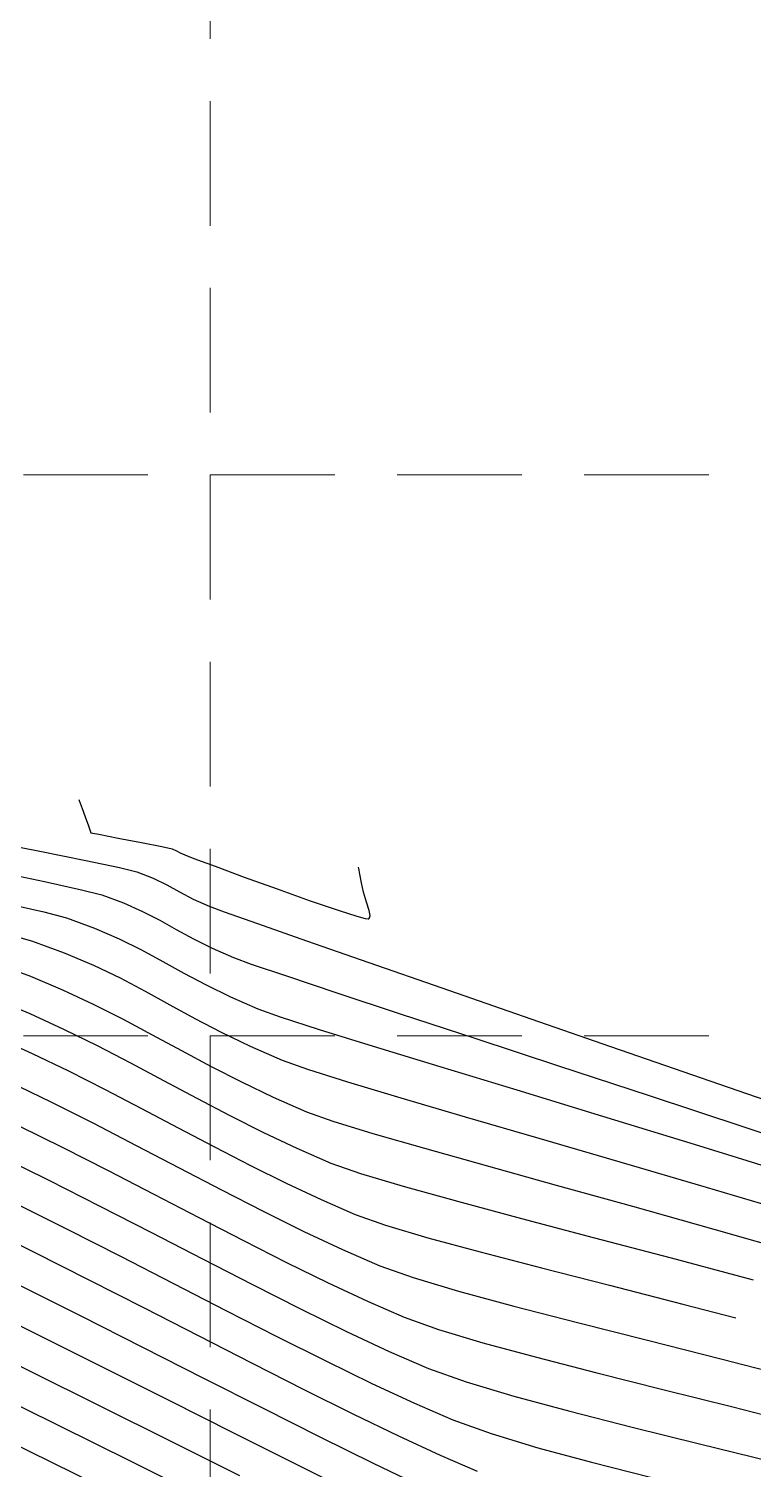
# Model space of a CAD drawing. Header units: inches. Extents: x 2547543 to 2548696, y 7125653 to 7126375.
# Drawn here: x 2548617.76 to 2548641.01, y 7125838.46 to 7125884.7 of the extents above; entities that cross this region are included whole.
import ezdxf

# ---------------------------------------------------------------- set-up
doc = ezdxf.new("R2010")
doc.units = ezdxf.units.IN
doc.header["$MEASUREMENT"] = 0
doc.linetypes.add('HIDDEN', pattern=[0.375, 0.25, -0.125])
for name, color, linetype in [('CONT-MJR', 6, 'Continuous'), ('CONT-MNR', 14, 'Continuous'), ('GRID', 254, 'HIDDEN')]:
    doc.layers.add(name, color=color, linetype=linetype)

msp = doc.modelspace()

# ---------------------------------------------------------------- linework, layer by layer
at = {"layer": 'CONT-MJR', "color": 35}
for points, elevation in [([(2548616.620346956, 7125857.664050327), (2548618.262192448, 7125857.324900984)], 575), ([(2548621.960207739, 7125856.07992042), (2548622.493367687, 7125855.787317608)], 575), ([(2548622.493367687, 7125855.787317608), (2548623.042121093, 7125855.488457834)], 575), ([(2548626.027638908, 7125854.293613314), (2548627.644106844, 7125853.756125449)], 575), ([(2548634.763694096, 7125851.412660347), (2548637.672668204, 7125850.455089808)], 575), ([(2548637.672668204, 7125850.455089808), (2548640.73905676, 7125849.442937348)], 575), ([(2548621.380786547, 7125850.039091166), (2548622.554978197, 7125849.420092597)], 570), ([(2548623.722838892, 7125848.806481291), (2548624.879780486, 7125848.210054182)], 570), ([(2548624.879780486, 7125848.210054182), (2548626.02121484, 7125847.642608201)], 570), ([(2548626.02121484, 7125847.642608201), (2548627.14255381, 7125847.115940279)], 570), ([(2548628.239209253, 7125846.641847349), (2548629.212288117, 7125846.297457322)], 570), ([(2548629.212288117, 7125846.297457322), (2548630.567503984, 7125845.893588537)], 570), ([(2548636.395212652, 7125844.364962924), (2548638.748215577, 7125843.763032392)], 570), ([(2548626.58999497, 7125841.022667587), (2548628.163204622, 7125840.240219251)], 565), ([(2548615.950795203, 7125839.932742441), (2548618.441327654, 7125838.710934693)], 560), ([(2548630.966646659, 7125838.912411893), (2548632.150914719, 7125838.401659413)], 565)]:
    msp.add_lwpolyline(points, dxfattribs=dict(at, elevation=elevation))
at = {"layer": 'CONT-MJR', "color": 35, "extrusion": (-0.2146708134838081, -0.9766864603536798, 0), "elevation": -7506842.323247425}
msp.add_lwpolyline([(959487.3605874416, 575), (959488.5780210644, 575)], dxfattribs=at)
at = {"layer": 'CONT-MJR', "color": 35, "extrusion": (-0.2508759239177547, -0.9680192512540301, 0), "elevation": -7537354.078749765}
msp.add_lwpolyline([(679406.7183992309, 575), (679407.3901900828, 575)], dxfattribs=at)
at = {"layer": 'CONT-MJR', "color": 35, "extrusion": (0.3475542801694528, 0.9376598649488489, 0), "elevation": 7567413.83864637}
msp.add_lwpolyline([(86883.28351312783, 575), (86882.53908237163, 575)], dxfattribs=at)
at = {"layer": 'CONT-MJR', "color": 35, "extrusion": (-0.4091537766202266, -0.9124654443196224, 0), "elevation": -7544875.767105829}
msp.add_lwpolyline([(-590042.7441069023, 575.0000000000009), (-590042.0780053297, 575.0000000000009)], dxfattribs=at)
at = {"layer": 'CONT-MJR', "color": 35, "extrusion": (-0.4567255772821784, -0.8896076365770816, 0), "elevation": -7503236.82189635}
msp.add_lwpolyline([(-987287.7946254397, 575), (-987287.1731825187, 575)], dxfattribs=at)
at = {"layer": 'CONT-MJR', "color": 35, "extrusion": (-0.4505329564085832, -0.8927597970281489, 0), "elevation": -7509915.973465394}
msp.add_lwpolyline([(-935124.5503699463, 575.0000000000005), (-935123.8787214882, 575.0000000000005)], dxfattribs=at)
at = {"layer": 'CONT-MJR', "color": 35, "extrusion": (-0.4050690541824323, -0.9142860938151417, 0), "elevation": -7547438.870997901}
msp.add_lwpolyline([(-556292.2663634471, 575.0000000000009), (-556291.5163116208, 575.0000000000009)], dxfattribs=at)
at = {"layer": 'CONT-MJR', "color": 35, "extrusion": (-0.3391433676697604, -0.9407347002027797, 0), "elevation": -7567887.993494692}
msp.add_lwpolyline([(-19107.07955566281, 575), (-19106.47098257439, 575)], dxfattribs=at)
at = {"layer": 'CONT-MJR', "color": 35, "extrusion": (-0.3208744610582844, -0.9471217346469014, 0), "elevation": -7566840.482465865}
msp.add_lwpolyline([(127353.2576351822, 575), (127354.4482205696, 575)], dxfattribs=at)
at = {"layer": 'CONT-MJR', "color": 35, "extrusion": (-0.313333189607072, -0.949643255275716, 0), "elevation": -7565588.586434415}
msp.add_lwpolyline([(187520.5663549802, 575), (187522.7134999465, 575)], dxfattribs=at)
at = {"layer": 'CONT-MJR', "color": 35, "extrusion": (-0.3124597103306989, -0.949931012979393, 0), "elevation": -7565412.930343063}
msp.add_lwpolyline([(194480.3863198753, 575.0000000000005), (194482.9078616127, 575.0000000000005)], dxfattribs=at)
at = {"layer": 'CONT-MJR', "color": 35, "extrusion": (0.4126241716877211, 0.9109013629032631, 0), "elevation": 7542569.461928569}
msp.add_lwpolyline([(618760.4795712861, 570.0000000000009), (618759.2130960072, 570.0000000000009)], dxfattribs=at)
at = {"layer": 'CONT-MJR', "color": 35, "extrusion": (-0.3123156609101706, -0.9499783828857599, 0), "elevation": -7565383.352325045}
msp.add_lwpolyline([(195630.1112184641, 575), (195632.9378878591, 575)], dxfattribs=at)
at = {"layer": 'CONT-MJR', "color": 35, "extrusion": (0.4357810448566523, 0.9000527100918282, 0), "elevation": 7524281.590332877}
msp.add_lwpolyline([(811420.7300694096, 570.0000000000009), (811419.4349722927, 570.0000000000009)], dxfattribs=at)
at = {"layer": 'CONT-MJR', "color": 35, "extrusion": (0.4519751647575766, 0.8920305210262491, 0), "elevation": 7508389.306565916}
msp.add_lwpolyline([(947261.8281761133, 570), (947260.5130987568, 570)], dxfattribs=at)
at = {"layer": 'CONT-MJR', "color": 35, "extrusion": (0.4620074086253147, 0.8868760648339324, 0), "elevation": 7497227.800970162}
msp.add_lwpolyline([(1031885.535798256, 570), (1031884.209869511, 570)], dxfattribs=at)
at = {"layer": 'CONT-MJR', "color": 35, "extrusion": (-0.4651217412938479, -0.8852467259333857, 0), "elevation": -7493554.629303523}
msp.add_lwpolyline([(-1058227.718036795, 570.0000000000009), (-1058226.39878798, 570.0000000000009)], dxfattribs=at)
at = {"layer": 'CONT-MJR', "color": 35, "extrusion": (-0.3146182460299025, -0.9492182885222281, 0), "elevation": -7565835.491574457}
msp.add_lwpolyline([(177294.1471753777, 575.0000000000009), (177297.4736158862, 575.0000000000009)], dxfattribs=at)
at = {"layer": 'CONT-MJR', "color": 35, "extrusion": (-0.3968149319372573, -0.9178986380813678, 0), "elevation": -7552138.669003559}
msp.add_lwpolyline([(-488261.1551797925, 570), (-488259.9604341001, 570)], dxfattribs=at)
at = {"layer": 'CONT-MJR', "color": 35, "extrusion": (0.444463699628933, 0.8957968629729409, 0), "elevation": 7516078.1340077}
msp.add_lwpolyline([(884137.6087657139, 565.0000000000009), (884135.6768830433, 565.0000000000009)], dxfattribs=at)
at = {"layer": 'CONT-MJR', "color": 35, "extrusion": (-0.2631248704470553, -0.9647617853917206, 0), "elevation": -7545351.894616629}
msp.add_lwpolyline([(583834.0990328928, 570), (583835.8448283845, 570)], dxfattribs=at)
at = {"layer": 'CONT-MJR', "color": 35, "extrusion": (-0.4505783341487837, -0.8927368956169041, 0), "elevation": -7509857.146775745}
msp.add_lwpolyline([(-935506.3049853393, 565), (-935504.3315008916, 565)], dxfattribs=at)
at = {"layer": 'CONT-MJR', "color": 35, "extrusion": (-0.2521897420443612, -0.9676778048542803, 0), "elevation": -7538261.377665557}
msp.add_lwpolyline([(669189.7408785014, 570.0000000000009), (669191.7666163845, 570.0000000000009)], dxfattribs=at)
at = {"layer": 'CONT-MJR', "color": 35, "extrusion": (-0.2477947893431496, -0.9688125424324275, 0), "elevation": -7535146.214861521}
msp.add_lwpolyline([(703401.549024059, 570), (703403.8024737295, 570)], dxfattribs=at)
at = {"layer": 'CONT-MJR', "color": 35, "extrusion": (-0.4542218764358067, -0.8908885940268485, 0), "elevation": -7505972.440598394}
msp.add_lwpolyline([(-966178.2652352969, 565), (-966176.278400836, 565)], dxfattribs=at)
at = {"layer": 'CONT-MJR', "color": 35, "extrusion": (-0.251393476718293, -0.9678849724339609, 0), "elevation": -7537708.249964193}
msp.add_lwpolyline([(675398.5064206813, 570.0000000000009), (675400.2678995598, 570.0000000000009)], dxfattribs=at)
at = {"layer": 'CONT-MJR', "color": 35, "extrusion": (0.455615772056911, 0.8901765376895671, 0), "elevation": 7504450.950771733}
msp.add_lwpolyline([(977923.7227045647, 565.0000000000009), (977921.7508352762, 565.0000000000009)], dxfattribs=at)
at = {"layer": 'CONT-MJR', "color": 35, "extrusion": (0.4547745514167968, 0.8906065951831096, 0), "elevation": 7505371.51838631}
msp.add_lwpolyline([(970831.2903337004, 565), (970829.3617681125, 565)], dxfattribs=at)
at = {"layer": 'CONT-MJR', "color": 35, "extrusion": (-0.4514997343671578, -0.892271253524614, 0), "elevation": -7508887.330096528}
msp.add_lwpolyline([(-943250.9435941791, 565), (-943249.0866560368, 565)], dxfattribs=at)
at = {"layer": 'CONT-MJR', "color": 35, "extrusion": (0.4353460143933996, 0.9002632102622997, 0), "elevation": 7524666.923497966}
msp.add_lwpolyline([(807769.9758120556, 565.0000000000005), (807768.3467944516, 565.0000000000005)], dxfattribs=at)
at = {"layer": 'CONT-MJR', "color": 35, "extrusion": (-0.4199486108544432, -0.9075478853710273, 0), "elevation": -7537334.070477879}
msp.add_lwpolyline([(-679482.9811560903, 565.0000000000005), (-679481.5080686193, 565.0000000000005)], dxfattribs=at)
at = {"layer": 'CONT-MJR', "color": 35, "extrusion": (0.4419179033777698, 0.8970554981015368, 0), "elevation": 7518552.912330175}
msp.add_lwpolyline([(862783.5175884687, 560.0000000000009), (862780.7168299649, 560.0000000000009)], dxfattribs=at)
at = {"layer": 'CONT-MNR', "color": 35}
for points, elevation in [([(2548619.365220487, 7125859.963295361), (2548619.377373909, 7125859.929741451)], 577), ([(2548619.377373909, 7125859.929741451), (2548619.409646178, 7125859.840642205)], 577), ([(2548622.023367385, 7125858.44589568), (2548622.358320807, 7125858.370789524)], 577), ([(2548622.358320807, 7125858.370789524), (2548622.501368028, 7125858.31098981)], 577), ([(2548622.501368028, 7125858.31098981), (2548622.621904231, 7125858.245743263)], 577), ([(2548620.668448312, 7125857.771852827), (2548621.229935335, 7125857.632903446)], 576), ([(2548628.349818739, 7125857.740166047), (2548628.339677989, 7125857.790376609)], 577), ([(2548628.360992144, 7125857.684842432), (2548628.349818739, 7125857.740166047)], 577), ([(2548621.75039752, 7125857.432261392), (2548622.189123232, 7125857.21787348)], 576), ([(2548628.503277145, 7125856.980337342), (2548628.441730569, 7125857.285076957)], 577), ([(2548622.599140587, 7125856.99352354), (2548623.033477703, 7125856.762995394)], 576), ([(2548623.033477703, 7125856.762995394), (2548623.545162695, 7125856.530072873)], 576), ([(2548616.956936241, 7125856.641248828), (2548618.243916548, 7125856.351131813)], 574), ([(2548628.712634773, 7125856.234651239), (2548628.687180157, 7125856.397051364)], 577), ([(2548628.69628294, 7125856.156686577), (2548628.712634773, 7125856.234651239)], 577), ([(2548625.099480575, 7125855.974108261), (2548626.673106694, 7125855.422806568)], 576), ([(2548628.28314206, 7125856.213150978), (2548628.557869983, 7125856.139446996)], 577), ([(2548628.557869983, 7125856.139446996), (2548628.655235841, 7125856.125095982)], 577), ([(2548628.675106575, 7125856.129546979), (2548628.69628294, 7125856.156686577)], 577), ([(2548617.086991919, 7125855.636175848), (2548617.844778916, 7125855.41924521)], 573), ([(2548617.844778916, 7125855.41924521), (2548618.895839772, 7125855.038479063)], 573), ([(2548620.658226781, 7125855.486275981), (2548621.377246991, 7125855.129744899)], 574), ([(2548626.673106694, 7125855.422806568), (2548628.672228648, 7125854.725667419)], 576), ([(2548618.895839772, 7125855.038479063), (2548619.833930312, 7125854.641162287)], 573), ([(2548619.833930312, 7125854.641162287), (2548620.690655187, 7125854.229550032)], 573), ([(2548622.059680101, 7125854.762409614), (2548622.739841278, 7125854.386718689)], 574), ([(2548628.672228648, 7125854.725667419), (2548631.017734725, 7125853.909972422)], 576), ([(2548620.690655187, 7125854.229550032), (2548621.497619048, 7125853.805897458)], 573), ([(2548618.839736867, 7125853.853782712), (2548619.826552755, 7125853.391762486)], 572), ([(2548622.286426548, 7125853.372459713), (2548623.088682339, 7125852.931491952)], 573), ([(2548627.080731846, 7125852.578422776), (2548628.813399022, 7125852.041545304)], 574), ([(2548625.892185974, 7125851.585960111), (2548626.701661892, 7125851.297683218)], 573), ([(2548630.952125994, 7125851.387870933), (2548633.42784577, 7125850.634346999)], 574), ([(2548639.341440571, 7125851.024368373), (2548642.281366016, 7125850.00726602)], 576), ([(2548618.465809675, 7125850.254916441), (2548619.832896232, 7125849.565738004)], 569), ([(2548633.42784577, 7125850.634346999), (2548636.17149135, 7125849.797920838)], 574), ([(2548624.215367474, 7125849.814082558), (2548625.287198077, 7125849.273749511)], 571), ([(2548631.769774304, 7125849.771410393), (2548634.133765467, 7125849.083812024)], 573), ([(2548639.113995737, 7125848.895539786), (2548642.186291935, 7125847.944151176)], 574), ([(2548632.438641103, 7125848.205311976), (2548634.682514177, 7125847.582285836)], 572), ([(2548634.682514177, 7125847.582285836), (2548637.136464068, 7125846.901127677)], 572), ([(2548639.504184179, 7125847.515306063), (2548642.387447013, 7125846.659382444)], 573), ([(2548631.517034737, 7125847.061702253), (2548633.571555594, 7125846.51196707)], 571), ([(2548633.571555594, 7125846.51196707), (2548635.878151051, 7125845.903186223)], 571), ([(2548618.988260951, 7125846.166454696), (2548620.69644188, 7125845.295724802)], 566), ([(2548621.692483762, 7125846.056833337), (2548623.330114742, 7125845.210955348)], 567), ([(2548626.581704651, 7125846.096506714), (2548627.831921598, 7125845.508950314)], 569), ([(2548639.744960271, 7125846.170746192), (2548642.452472282, 7125845.40005007)], 572), ([(2548620.69644188, 7125845.295724802), (2548622.403026288, 7125844.419123276)], 566), ([(2548629.021550347, 7125844.993809761), (2548630.096887561, 7125844.611918962)], 569), ([(2548617.461171733, 7125844.36881824), (2548619.429575853, 7125843.382926164)], 564), ([(2548630.096887561, 7125844.611918962), (2548631.551519974, 7125844.17870722)], 569), ([(2548628.626715195, 7125843.854355558), (2548629.80389144, 7125843.345772174)], 568), ([(2548624.085863601, 7125843.554748104), (2548625.722803244, 7125842.720697269)], 566), ([(2548626.482889105, 7125843.604998874), (2548627.955419271, 7125842.883209946)], 567), ([(2548629.80389144, 7125843.345772174), (2548630.904620579, 7125842.95103991)], 568), ([(2548630.904620579, 7125842.95103991), (2548632.337065769, 7125842.520154053)], 568), ([(2548632.337065769, 7125842.520154053), (2548634.050053155, 7125842.054344846)], 568), ([(2548637.617436814, 7125842.600955307), (2548640.015498431, 7125841.992268759)], 569), ([(2548620.240433098, 7125841.685703363), (2548622.292700784, 7125840.654803923)], 563), ([(2548628.770387221, 7125841.215960552), (2548630.136730408, 7125840.581470638)], 566), ([(2548638.112959082, 7125841.022877367), (2548640.360529909, 7125840.459679585)], 568), ([(2548630.136730408, 7125840.581470638), (2548631.368573626, 7125840.049697001)], 566), ([(2548631.368573626, 7125840.049697001), (2548632.598594202, 7125839.603854452)], 566), ([(2548640.360529909, 7125840.459679585), (2548642.683947503, 7125839.866479438)], 568), ([(2548624.307804428, 7125839.641402318), (2548626.251772876, 7125838.666518851)], 563), ([(2548632.598594202, 7125839.603854452), (2548634.096985374, 7125839.150112974)], 566), ([(2548639.292306023, 7125839.276474052), (2548641.558024507, 7125838.714722289)], 567), ([(2548628.814968688, 7125838.657614608), (2548630.377568242, 7125837.902691107)], 564), ([(2548635.816428497, 7125838.685879872), (2548637.709604921, 7125838.20856245)], 566)]:
    msp.add_lwpolyline(points, dxfattribs=dict(at, elevation=elevation))
at = {"layer": 'CONT-MNR', "color": 35, "extrusion": (0.9402246431186545, 0.3405548714559798, 0), "elevation": 4823021.056923088}
msp.add_lwpolyline([(5831964.270139101, 577.0000000000009), (5831964.085572514, 577.0000000000009)], dxfattribs=at)
at = {"layer": 'CONT-MNR', "color": 35, "extrusion": (0.9402246439374691, 0.3405548691953464, 0), "elevation": 4823021.04290098}
msp.add_lwpolyline([(5831964.097168766, 577), (5831963.816842553, 577)], dxfattribs=at)
at = {"layer": 'CONT-MNR', "color": 35, "extrusion": (0.9402246437308318, 0.3405548697658433, 0), "elevation": 4823021.04643962}
msp.add_lwpolyline([(5831963.813916107, 577), (5831963.504801612, 577)], dxfattribs=at)
at = {"layer": 'CONT-MNR', "color": 35, "extrusion": (0.9402246439164306, 0.3405548692534308, 0), "elevation": 4823021.043261262}
msp.add_lwpolyline([(5831963.507430107, 577), (5831963.369053329, 577)], dxfattribs=at)
at = {"layer": 'CONT-MNR', "color": 35, "extrusion": (-0.1920857010737832, -0.9813781551690425, 0), "elevation": -7482714.765571172}
msp.add_lwpolyline([(1132380.868719449, 576), (1132382.65630034, 576)], dxfattribs=at)
at = {"layer": 'CONT-MNR', "color": 35, "extrusion": (0.9402246437171254, 0.3405548698036849, 0), "elevation": 4823021.046674343}
msp.add_lwpolyline([(5831963.366230723, 577.0000000000009), (5831963.269527349, 577.0000000000009)], dxfattribs=at)
at = {"layer": 'CONT-MNR', "color": 35, "extrusion": (-0.1951753083179885, -0.9807683717488948, 0), "elevation": -7486244.668829812}
msp.add_lwpolyline([(1108813.939395156, 577.0000000000009), (1108814.20202953, 577.0000000000009)], dxfattribs=at)
at = {"layer": 'CONT-MNR', "color": 35, "extrusion": (-0.1899100036037824, -0.9818015026120155, 0), "elevation": -7480187.352566291}
msp.add_lwpolyline([(1148967.078167387, 577), (1148967.703579736, 577)], dxfattribs=at)
at = {"layer": 'CONT-MNR', "color": 35, "extrusion": (-0.1911807155435653, -0.9815548553210108, 0), "elevation": -7481668.341474512}
msp.add_lwpolyline([(1139284.179447754, 577.0000000000009), (1139284.939203091, 577.0000000000009)], dxfattribs=at)
at = {"layer": 'CONT-MNR', "color": 35, "extrusion": (-0.1963358564025905, -0.980536705835463, 0), "elevation": -7487551.654392703}
msp.add_lwpolyline([(1099955.256961888, 577), (1099955.922633807, 577)], dxfattribs=at)
at = {"layer": 'CONT-MNR', "color": 35, "extrusion": (-0.1966663710826634, -0.9804704679311744, 0), "elevation": -7487921.093495424}
msp.add_lwpolyline([(1097428.102780749, 576), (1097429.608274801, 576)], dxfattribs=at)
at = {"layer": 'CONT-MNR', "color": 35, "extrusion": (0.4326918908511734, 0.9015418612530626, 0), "elevation": 7527027.847230682}
msp.add_lwpolyline([(785611.0961048775, 577.0000000000009), (785610.9397978028, 577.0000000000009)], dxfattribs=at)
at = {"layer": 'CONT-MNR', "color": 35, "extrusion": (-0.3541096954596218, -0.9352038941222893, 0), "elevation": -7566622.347516283}
msp.add_lwpolyline([(-139853.5368996803, 577.0000000000009), (-139853.2201786563, 577.0000000000009)], dxfattribs=at)
at = {"layer": 'CONT-MNR', "color": 35, "extrusion": (-0.2067832238146655, -0.9783867836131139, 0), "elevation": -7498857.063990031}
msp.add_lwpolyline([(1020027.833629438, 576.0000000000009), (1020028.935944533, 576.0000000000009)], dxfattribs=at)
at = {"layer": 'CONT-MNR', "color": 35, "extrusion": (-0.3597040695963847, -0.9330664404616636, 0), "elevation": -7565648.045037279}
msp.add_lwpolyline([(-185167.0508190407, 576), (-185166.4930214789, 576)], dxfattribs=at)
at = {"layer": 'CONT-MNR', "color": 35, "extrusion": (-0.3485400254946271, -0.9372938976800206, 0), "elevation": -7567320.426922104}
msp.add_lwpolyline([(-94837.91127321543, 577.0000000000009), (-94837.1867538984, 577.0000000000009)], dxfattribs=at)
at = {"layer": 'CONT-MNR', "color": 35, "extrusion": (-0.3450317541365533, -0.9385910124422954, 0), "elevation": -7567622.218622865}
msp.add_lwpolyline([(-66531.88641114393, 577), (-66530.89152163872, 577)], dxfattribs=at)
at = {"layer": 'CONT-MNR', "color": 35, "extrusion": (0.9802086209985144, 0.197967318818513, 0), "elevation": 3908874.431316369}
msp.add_lwpolyline([(6480281.882704222, 577.0000000000005), (6480282.011400633, 577.0000000000005)], dxfattribs=at)
at = {"layer": 'CONT-MNR', "color": 35, "extrusion": (0.4800127676239299, 0.8772615020152288, 0), "elevation": 7474611.396726552}
msp.add_lwpolyline([(1184694.31514482, 576), (1184693.847761543, 576)], dxfattribs=at)
at = {"layer": 'CONT-MNR', "color": 35, "extrusion": (-0.3408163754842949, -0.9401298836872213, 0), "elevation": -7567844.577744584}
msp.add_lwpolyline([(-32570.69884117413, 577), (-32569.57099789474, 577)], dxfattribs=at)
at = {"layer": 'CONT-MNR', "color": 35, "extrusion": (0.9802086204047044, 0.1979673217586839, 0), "elevation": 3908874.450754204}
msp.add_lwpolyline([(6480281.591838688, 577), (6480281.870979412, 577)], dxfattribs=at)
at = {"layer": 'CONT-MNR', "color": 35, "extrusion": (-0.3345890509582552, -0.9423641371459623, 0), "elevation": -7567894.429055016}
msp.add_lwpolyline([(17499.72945866827, 577), (17500.8528694245, 577)], dxfattribs=at)
at = {"layer": 'CONT-MNR', "color": 35, "extrusion": (-0.3236819559443253, -0.9461659428430386, 0), "elevation": -7567187.437128038}
msp.add_lwpolyline([(104912.6329132072, 577.0000000000009), (104913.614583353, 577.0000000000009)], dxfattribs=at)
at = {"layer": 'CONT-MNR', "color": 35, "extrusion": (0.955675818999788, 0.2944210063481963, 0), "elevation": 4533664.615439834}
msp.add_lwpolyline([(6059639.101718767, 577.0000000000009), (6059639.437016695, 577.0000000000009)], dxfattribs=at)
at = {"layer": 'CONT-MNR', "color": 35, "extrusion": (-0.2570866029832654, -0.9663883683936416, 0), "elevation": -7541560.299207423}
msp.add_lwpolyline([(630992.8237375761, 574.0000000000005), (630993.5783491437, 574.0000000000005)], dxfattribs=at)
at = {"layer": 'CONT-MNR', "color": 35, "extrusion": (-0.3439798611433003, -0.938977025878608, 0), "elevation": -7567690.744617094}
msp.add_lwpolyline([(-58052.18322048523, 576.0000000000009), (-58051.6663821633, 576.0000000000009)], dxfattribs=at)
at = {"layer": 'CONT-MNR', "color": 35, "extrusion": (0.3335116610341015, 0.9427459742445335, 0), "elevation": 7567868.222917893}
msp.add_lwpolyline([(-26148.85623799171, 576.0000000000009), (-26149.99017926492, 576.0000000000009)], dxfattribs=at)
at = {"layer": 'CONT-MNR', "color": 35, "extrusion": (-0.3027746253137431, -0.9530621838401324, 0), "elevation": -7563044.057728796}
msp.add_lwpolyline([(271472.20116698, 577.0000000000005), (271472.7923517036, 577.0000000000005)], dxfattribs=at)
at = {"layer": 'CONT-MNR', "color": 35, "extrusion": (0.9512911323023513, 0.3082939856742432, 0), "elevation": 4621346.539635137}
msp.add_lwpolyline([(5993037.104600462, 577.0000000000009), (5993037.380908995, 577.0000000000009)], dxfattribs=at)
at = {"layer": 'CONT-MNR', "color": 35, "extrusion": (0.3436618211313323, 0.9390934738867566, 0), "elevation": 7567708.050705298}
msp.add_lwpolyline([(55493.25895701023, 574.0000000000009), (55492.30576125439, 574.0000000000009)], dxfattribs=at)
at = {"layer": 'CONT-MNR', "color": 35, "extrusion": (-0.3985637796519471, -0.9171406181985149, 0), "elevation": -7551199.388318334}
msp.add_lwpolyline([(-502665.2311123959, 574.0000000000005), (-502664.3698241021, 574.0000000000005)], dxfattribs=at)
at = {"layer": 'CONT-MNR', "color": 35, "extrusion": (0.2185810979217359, -0.9758187862668604, 0), "elevation": -6396462.225447187}
msp.add_lwpolyline([(4044577.176452985, 577), (4044577.196816124, 577)], dxfattribs=at)
at = {"layer": 'CONT-MNR', "color": 35, "extrusion": (-0.473971084542441, -0.8805404085092645, 0), "elevation": -7482576.225185219}
msp.add_lwpolyline([(-1133285.175480997, 574.0000000000009), (-1133284.400464765, 574.0000000000009)], dxfattribs=at)
at = {"layer": 'CONT-MNR', "color": 35, "extrusion": (-0.3405307432111197, -0.9402333821600266, 0), "elevation": -7567848.792428901}
msp.add_lwpolyline([(-30278.07557347231, 572.0000000000009), (-30276.91479710024, 572.0000000000009)], dxfattribs=at)
at = {"layer": 'CONT-MNR', "color": 35, "extrusion": (-0.4722790396911367, -0.8814490959031144, 0), "elevation": -7484739.006817663}
msp.add_lwpolyline([(-1118910.456907163, 574), (-1118909.648914491, 574)], dxfattribs=at)
at = {"layer": 'CONT-MNR', "color": 35, "extrusion": (0.3863817092667579, 0.9223389695464996, 0), "elevation": 7557192.404203896}
msp.add_lwpolyline([(402610.2364323875, 572.0000000000009), (402609.1175999809, 572.0000000000009)], dxfattribs=at)
at = {"layer": 'CONT-MNR', "color": 35, "extrusion": (-0.4433180493318267, -0.8963643830143098, 0), "elevation": -7517212.505992292}
msp.add_lwpolyline([(-874524.4092447539, 574.0000000000009), (-874523.5406662752, 574.0000000000009)], dxfattribs=at)
at = {"layer": 'CONT-MNR', "color": 35, "extrusion": (-0.3279324699489344, -0.9447011671175131, 0), "elevation": -7567581.370094058}
msp.add_lwpolyline([(70895.82381336158, 576), (70898.58953291317, 576)], dxfattribs=at)
at = {"layer": 'CONT-MNR', "color": 35, "extrusion": (-0.3836168336690997, -0.9234923523915586, 0), "elevation": -7558363.517870896}
msp.add_lwpolyline([(-379969.3437509956, 571.0000000000005), (-379968.1580580161, 571.0000000000005)], dxfattribs=at)
at = {"layer": 'CONT-MNR', "color": 35, "extrusion": (-0.4815720626863196, -0.8764064972602859, 0), "elevation": -7472489.485630568}
msp.add_lwpolyline([(-1197983.676136626, 573), (-1197982.776089098, 573)], dxfattribs=at)
at = {"layer": 'CONT-MNR', "color": 35, "extrusion": (-0.4020426702609806, -0.9156209320944013, 0), "elevation": -7549236.4247371}
msp.add_lwpolyline([(-531323.5237113419, 574.0000000000005), (-531322.5634489115, 574.0000000000005)], dxfattribs=at)
at = {"layer": 'CONT-MNR', "color": 35, "extrusion": (-0.4175605082108387, -0.9086491192879165, 0), "elevation": -7539102.272311706}
msp.add_lwpolyline([(-659675.5240602912, 571), (-659674.3317626733, 571)], dxfattribs=at)
at = {"layer": 'CONT-MNR', "color": 35, "extrusion": (0.4520152983221574, 0.892010184965806, 0), "elevation": 7508348.953234284}
msp.add_lwpolyline([(947599.9037866346, 572.0000000000009), (947598.8320273762, 572.0000000000009)], dxfattribs=at)
at = {"layer": 'CONT-MNR', "color": 35, "extrusion": (0.3336100457643812, 0.9427111632759461, 0), "elevation": 7567868.331087233}
msp.add_lwpolyline([(-25361.11855191877, 574), (-25361.87524878746, 574)], dxfattribs=at)
at = {"layer": 'CONT-MNR', "color": 35, "extrusion": (-0.3275340711834265, -0.9448393684717049, 0), "elevation": -7567550.800136715}
msp.add_lwpolyline([(74089.7451915755, 576), (74092.70965228602, 576)], dxfattribs=at)
at = {"layer": 'CONT-MNR', "color": 35, "extrusion": (-0.4427513291117465, -0.8966444448998622, 0), "elevation": -7517760.533883907}
msp.add_lwpolyline([(-869775.7478451389, 571), (-869774.549437271, 571)], dxfattribs=at)
at = {"layer": 'CONT-MNR', "color": 35, "extrusion": (-0.4694861233669886, -0.8829398507066247, 0), "elevation": -7488241.593281164}
msp.add_lwpolyline([(-1095210.203864038, 572), (-1095209.13974219, 572)], dxfattribs=at)
at = {"layer": 'CONT-MNR', "color": 35, "extrusion": (-0.4659840930869812, -0.8847930972774956, 0), "elevation": -7492523.304598866}
msp.add_lwpolyline([(-1065529.9993243, 573), (-1065529.041689418, 573)], dxfattribs=at)
at = {"layer": 'CONT-MNR', "color": 35, "extrusion": (-0.3052704791048345, -0.9522656848732421, 0), "elevation": -7563725.495892093}
msp.add_lwpolyline([(251656.3612968335, 574), (251657.6818740629, 574)], dxfattribs=at)
at = {"layer": 'CONT-MNR', "color": 35, "extrusion": (-0.4596937591869241, -0.8880775009899723, 0), "elevation": -7499893.574283192}
msp.add_lwpolyline([(-1012337.683827355, 571), (-1012336.480694597, 571)], dxfattribs=at)
at = {"layer": 'CONT-MNR', "color": 35, "extrusion": (-0.4760412335032213, -0.8794229608127887, 0), "elevation": -7479887.251047635}
msp.add_lwpolyline([(-1150883.109067102, 572.0000000000009), (-1150882.043115714, 572.0000000000009)], dxfattribs=at)
at = {"layer": 'CONT-MNR', "color": 35, "extrusion": (0.4372809082909207, 0.8993249731016412, 0), "elevation": 7522921.684245277}
msp.add_lwpolyline([(823958.0944155715, 573.0000000000009), (823957.0670157382, 573.0000000000009)], dxfattribs=at)
at = {"layer": 'CONT-MNR', "color": 35, "extrusion": (-0.4716916161873925, -0.8817635846521026, 0), "elevation": -7485480.656629361}
msp.add_lwpolyline([(-1113921.947345849, 572), (-1113920.870390746, 572)], dxfattribs=at)
at = {"layer": 'CONT-MNR', "color": 35, "extrusion": (0.3996459400246165, 0.9166695820315197, 0), "elevation": 7550599.385374437}
msp.add_lwpolyline([(511570.9502660604, 573.0000000000005), (511569.8242021063, 573.0000000000005)], dxfattribs=at)
at = {"layer": 'CONT-MNR', "color": 35, "extrusion": (-0.2922898839391298, -0.9563297672596258, 0), "elevation": -7559602.844489873}
msp.add_lwpolyline([(354515.1337583738, 574), (354517.3701490476, 574)], dxfattribs=at)
at = {"layer": 'CONT-MNR', "color": 35, "extrusion": (-0.3272176577350733, -0.944948995695732, 0), "elevation": -7567525.564671939}
msp.add_lwpolyline([(76626.82500323467, 576), (76629.9045220078, 576)], dxfattribs=at)
at = {"layer": 'CONT-MNR', "color": 35, "extrusion": (0.4687759085054338, 0.8833171274264442, 0), "elevation": 7489118.815807105}
msp.add_lwpolyline([(1089186.916210195, 571.0000000000005), (1089185.710337161, 571.0000000000005)], dxfattribs=at)
at = {"layer": 'CONT-MNR', "color": 35, "extrusion": (-0.4567950153293729, -0.8895719835798775, 0), "elevation": -7503156.318357292}
msp.add_lwpolyline([(-987869.2365690465, 572.0000000000005), (-987868.1392451627, 572.0000000000005)], dxfattribs=at)
at = {"layer": 'CONT-MNR', "color": 35, "extrusion": (0.3006782433721059, 0.9537256387256582, 0), "elevation": 7562423.680013931}
msp.add_lwpolyline([(-288102.1781975236, 573), (-288103.5312892445, 573)], dxfattribs=at)
at = {"layer": 'CONT-MNR', "color": 35, "extrusion": (-0.4353494924640285, -0.9002615283412442, 0), "elevation": -7524668.596796612}
msp.add_lwpolyline([(-807813.631179601, 569), (-807812.1366640059, 569)], dxfattribs=at)
at = {"layer": 'CONT-MNR', "color": 35, "extrusion": (-0.4702211939900338, -0.882548598504687, 0), "elevation": -7487325.879770996}
msp.add_lwpolyline([(-1101443.2890486, 571.0000000000009), (-1101442.082740782, 571.0000000000009)], dxfattribs=at)
at = {"layer": 'CONT-MNR', "color": 35, "extrusion": (-0.4320512351708356, -0.9018490617544354, 0), "elevation": -7527578.340361062}
msp.add_lwpolyline([(-780257.9880831679, 572), (-780256.8603905793, 572)], dxfattribs=at)
at = {"layer": 'CONT-MNR', "color": 35, "extrusion": (-0.2873232827954823, -0.9578336657080014, 0), "elevation": -7557660.041386137}
msp.add_lwpolyline([(393738.8215709513, 573.0000000000009), (393740.6067433855, 573.0000000000009)], dxfattribs=at)
at = {"layer": 'CONT-MNR', "color": 35, "extrusion": (-0.4640658436327275, -0.8858007071421004, 0), "elevation": -7494812.25091004}
msp.add_lwpolyline([(-1049291.577746426, 571), (-1049290.373360347, 571)], dxfattribs=at)
at = {"layer": 'CONT-MNR', "color": 35, "extrusion": (-0.3985273033395413, -0.917156468926057, 0), "elevation": -7551216.682980478}
msp.add_lwpolyline([(-502357.4873900744, 572), (-502356.3183424966, 572)], dxfattribs=at)
at = {"layer": 'CONT-MNR', "color": 35, "extrusion": (-0.2814607993128496, -0.959572727024988, 0), "elevation": -7555111.032597461}
msp.add_lwpolyline([(439948.0102097709, 573.0000000000009), (439950.1650603942, 573.0000000000009)], dxfattribs=at)
at = {"layer": 'CONT-MNR', "color": 35, "extrusion": (0.3348196518705331, 0.9422822298660285, 0), "elevation": 7567892.065109447}
msp.add_lwpolyline([(-15651.03047252679, 572.0000000000005), (-15651.93069194444, 572.0000000000005)], dxfattribs=at)
at = {"layer": 'CONT-MNR', "color": 35, "extrusion": (-0.2931938298207999, -0.9560530205773171, 0), "elevation": -7559934.623421852}
msp.add_lwpolyline([(347376.1171267305, 574.0000000000009), (347379.1948894951, 574.0000000000009)], dxfattribs=at)
at = {"layer": 'CONT-MNR', "color": 35, "extrusion": (0.444644770516011, 0.8957069989973083, 0), "elevation": 7515902.677342039}
msp.add_lwpolyline([(885657.2524275347, 568.0000000000009), (885655.6525222035, 568.0000000000009)], dxfattribs=at)
at = {"layer": 'CONT-MNR', "color": 35, "extrusion": (-0.4592407067012552, -0.8883118671438155, 0), "elevation": -7500406.705898774}
msp.add_lwpolyline([(-1008510.948016542, 569), (-1008509.397916204, 569)], dxfattribs=at)
at = {"layer": 'CONT-MNR', "color": 35, "extrusion": (-0.2948972156083789, -0.9555289803174079, 0), "elevation": -7560538.997163891}
msp.add_lwpolyline([(333894.2414071509, 572), (333895.5814602757, 572)], dxfattribs=at)
at = {"layer": 'CONT-MNR', "color": 35, "extrusion": (0.4632035143042624, 0.8862519417954361, 0), "elevation": 7495827.684723623}
msp.add_lwpolyline([(1041997.735365822, 569), (1041996.183760986, 569)], dxfattribs=at)
at = {"layer": 'CONT-MNR', "color": 35, "extrusion": (-0.4281600516217992, -0.9037029214267365, 0), "elevation": -7530870.340865374}
msp.add_lwpolyline([(-747803.8752347939, 571), (-747802.6806176943, 571)], dxfattribs=at)
at = {"layer": 'CONT-MNR', "color": 35, "extrusion": (-0.2782404960109686, -0.960511440004527, 0), "elevation": -7553591.458411749}
msp.add_lwpolyline([(465287.294436197, 572), (465289.0196919902, 572)], dxfattribs=at)
at = {"layer": 'CONT-MNR', "color": 35, "extrusion": (-0.2794057685303636, -0.9601731179906866, 0), "elevation": -7554151.81198233}
msp.add_lwpolyline([(456126.6431411938, 573.0000000000009), (456129.3495948841, 573.0000000000009)], dxfattribs=at)
at = {"layer": 'CONT-MNR', "color": 35, "extrusion": (0.4437291452292732, 0.8961609485321811, 0), "elevation": 7516802.733287776}
msp.add_lwpolyline([(877975.8398227841, 567), (877974.0421855152, 567)], dxfattribs=at)
at = {"layer": 'CONT-MNR', "color": 35, "extrusion": (0.4541388615152142, 0.8909309145279812, 0), "elevation": 7506065.840950374}
msp.add_lwpolyline([(965481.5282747359, 568.0000000000005), (965479.8961648564, 568.0000000000005)], dxfattribs=at)
at = {"layer": 'CONT-MNR', "color": 35, "extrusion": (-0.3976105817112372, -0.9175542628701867, 0), "elevation": -7551713.720640736}
msp.add_lwpolyline([(-494809.8842497407, 571), (-494808.6962097916, 571)], dxfattribs=at)
at = {"layer": 'CONT-MNR', "color": 35, "extrusion": (-0.2705643681935561, -0.9627018867043017, 0), "elevation": -7549636.637140838}
msp.add_lwpolyline([(525570.5847721354, 572.0000000000009), (525572.6396821551, 572.0000000000009)], dxfattribs=at)
at = {"layer": 'CONT-MNR', "color": 35, "extrusion": (-0.4594651271737114, -0.8881958100054543, 0), "elevation": -7500150.530561876}
msp.add_lwpolyline([(-1010404.798827158, 568.0000000000005), (-1010403.155050913, 568.0000000000005)], dxfattribs=at)
at = {"layer": 'CONT-MNR', "color": 35, "extrusion": (0.4622309947774966, 0.8867595544830662, 0), "elevation": 7496966.270416905}
msp.add_lwpolyline([(1033772.444144657, 569.0000000000009), (1033770.908770867, 569.0000000000009)], dxfattribs=at)
at = {"layer": 'CONT-MNR', "color": 35, "extrusion": (-0.3323476344035955, -0.9431569593160696, 0), "elevation": -7567823.711901676}
msp.add_lwpolyline([(35496.90038705664, 571), (35497.90099253645, 571)], dxfattribs=at)
at = {"layer": 'CONT-MNR', "color": 35, "extrusion": (-0.2871514266969094, -0.9578852009222868, 0), "elevation": -7557586.58370599}
msp.add_lwpolyline([(395096.0202070109, 571.0000000000009), (395097.4536638977, 571.0000000000009)], dxfattribs=at)
at = {"layer": 'CONT-MNR', "color": 35, "extrusion": (-0.2812373874271303, -0.9596382297059463, 0), "elevation": -7555008.410393165}
msp.add_lwpolyline([(441714.2752122988, 573.0000000000009), (441717.1635451617, 573.0000000000009)], dxfattribs=at)
at = {"layer": 'CONT-MNR', "color": 35, "extrusion": (-0.4525511830555645, -0.8917384295380618, 0), "elevation": -7507772.544255094}
msp.add_lwpolyline([(-952109.8537687752, 567.0000000000005), (-952108.0133578489, 567.0000000000005)], dxfattribs=at)
at = {"layer": 'CONT-MNR', "color": 35, "extrusion": (-0.267515761484226, -0.9635534844301663, 0), "elevation": -7547933.866841914}
msp.add_lwpolyline([(549464.5665420755, 571), (549466.3758359486, 571)], dxfattribs=at)
at = {"layer": 'CONT-MNR', "color": 35, "extrusion": (-0.4484617255717072, -0.8938020366374463, 0), "elevation": -7512053.885642672}
msp.add_lwpolyline([(-917710.3137902142, 566), (-917708.4256463014, 566)], dxfattribs=at)
at = {"layer": 'CONT-MNR', "color": 35, "extrusion": (0.4609503941149568, 0.8874259034788572, 0), "elevation": 7498449.677884595}
msp.add_lwpolyline([(1022949.14099228, 568.0000000000005), (1022947.506218632, 568.0000000000005)], dxfattribs=at)
at = {"layer": 'CONT-MNR', "color": 35, "extrusion": (0.4561196518254908, 0.889918458746976, 0), "elevation": 7503900.62524048}
msp.add_lwpolyline([(982171.5522785303, 569), (982170.0508417976, 569)], dxfattribs=at)
at = {"layer": 'CONT-MNR', "color": 35, "extrusion": (0.4574987056940923, 0.8892102868771988, 0), "elevation": 7502366.74205474}
msp.add_lwpolyline([(993806.5772985066, 567.0000000000005), (993804.7216616641, 567.0000000000005)], dxfattribs=at)
at = {"layer": 'CONT-MNR', "color": 35, "extrusion": (-0.4585975106468706, -0.888644092552521, 0), "elevation": -7501133.692836444}
msp.add_lwpolyline([(-1003076.514748696, 568), (-1003074.909681964, 568)], dxfattribs=at)
at = {"layer": 'CONT-MNR', "color": 35, "extrusion": (-0.4442270260850538, -0.8959142533164817, 0), "elevation": -7516315.89179195}
msp.add_lwpolyline([(-882143.9888424086, 569), (-882142.5388605078, 569)], dxfattribs=at)
at = {"layer": 'CONT-MNR', "color": 35, "extrusion": (0.2696307978384604, 0.9629637754645787, 0), "elevation": 7549123.499798016}
msp.add_lwpolyline([(-532897.4539928958, 572.0000000000009), (-532900.1628135904, 572.0000000000009)], dxfattribs=at)
at = {"layer": 'CONT-MNR', "color": 35, "extrusion": (-0.4520755432444175, -0.8919796540281986, 0), "elevation": -7508280.34270881}
msp.add_lwpolyline([(-948099.2814743062, 568.0000000000005), (-948097.7267606575, 568.0000000000005)], dxfattribs=at)
at = {"layer": 'CONT-MNR', "color": 35, "extrusion": (-0.2557116065208792, -0.9667531092737748, 0), "elevation": -7540649.457949829}
msp.add_lwpolyline([(641740.1558852515, 571), (641742.7414215119, 571)], dxfattribs=at)
at = {"layer": 'CONT-MNR', "color": 35, "extrusion": (0.4568193332473957, 0.8895594959143571, 0), "elevation": 7503123.684182953}
msp.add_lwpolyline([(988071.7732803291, 567.0000000000009), (988069.970248614, 567.0000000000009)], dxfattribs=at)
at = {"layer": 'CONT-MNR', "color": 35, "extrusion": (-0.3973702267895342, -0.917658380259906, 0), "elevation": -7551840.667298476}
msp.add_lwpolyline([(-492829.1578322803, 569), (-492827.8614579709, 569)], dxfattribs=at)
at = {"layer": 'CONT-MNR', "color": 35, "extrusion": (-0.2592344303420159, -0.9658144284101634, 0), "elevation": -7542938.967372593}
msp.add_lwpolyline([(614247.2859837015, 571.0000000000009), (614250.0126567171, 571.0000000000009)], dxfattribs=at)
at = {"layer": 'CONT-MNR', "color": 35, "extrusion": (-0.4406375525835218, -0.8976851047294948, 0), "elevation": -7519785.339859185}
msp.add_lwpolyline([(-852051.3169023897, 568), (-852049.8330189129, 568)], dxfattribs=at)
at = {"layer": 'CONT-MNR', "color": 35, "extrusion": (0.4568948107815554, 0.8895207315632879, 0), "elevation": 7503038.691289041}
msp.add_lwpolyline([(988708.8731156033, 566.0000000000009), (988706.9812683952, 566.0000000000009)], dxfattribs=at)
at = {"layer": 'CONT-MNR', "color": 35, "extrusion": (-0.4508343812804244, -0.8926076185287111, 0), "elevation": -7509590.733794304}
msp.add_lwpolyline([(-937653.6125696483, 567), (-937651.877349888, 567)], dxfattribs=at)
at = {"layer": 'CONT-MNR', "color": 35, "extrusion": (0.422930146548614, 0.9061622874189633, 0), "elevation": 7535062.845447844}
msp.add_lwpolyline([(704264.4323406345, 568), (704263.0394394444, 568)], dxfattribs=at)
at = {"layer": 'CONT-MNR', "color": 35, "extrusion": (0.2616190279164227, 0.9651712201635865, 0), "elevation": 7544430.229684221}
msp.add_lwpolyline([(-595609.3972106664, 569.0000000000009), (-595611.2378710753, 569.0000000000009)], dxfattribs=at)
at = {"layer": 'CONT-MNR', "color": 35, "extrusion": (0.4438442792360409, 0.8961039313547505, 0), "elevation": 7516685.270763882}
msp.add_lwpolyline([(878940.0072884588, 563), (878937.7478604522, 563)], dxfattribs=at)
at = {"layer": 'CONT-MNR', "color": 35, "extrusion": (-0.4509909091402221, -0.8925285428897364, 0), "elevation": -7509422.805020407}
msp.add_lwpolyline([(-938974.9997968995, 564), (-938972.7808564464, 564)], dxfattribs=at)
at = {"layer": 'CONT-MNR', "color": 35, "extrusion": (-0.2499563578971491, -0.9682571038452505, 0), "elevation": -7536695.884961926}
msp.add_lwpolyline([(686582.3875175624, 569), (686584.4955292935, 569)], dxfattribs=at)
at = {"layer": 'CONT-MNR', "color": 35, "extrusion": (-0.4231690766283788, -0.9060507340019572, 0), "elevation": -7534875.713279045}
msp.add_lwpolyline([(-706250.1233813195, 567.0000000000009), (-706248.6059350069, 567.0000000000009)], dxfattribs=at)
at = {"layer": 'CONT-MNR', "color": 35, "extrusion": (-0.2454654906299646, -0.9694053295241319, 0), "elevation": -7533432.377918291}
msp.add_lwpolyline([(721512.1199506212, 569), (721514.439173535, 569)], dxfattribs=at)
at = {"layer": 'CONT-MNR', "color": 35, "extrusion": (0.4420495712389912, 0.8969906223408493, 0), "elevation": 7518428.50685011}
msp.add_lwpolyline([(863891.4310307535, 562), (863888.9584117644, 562)], dxfattribs=at)
at = {"layer": 'CONT-MNR', "color": 35, "extrusion": (-0.4470905862589391, -0.8944886850478536, 0), "elevation": -7513448.876750614}
msp.add_lwpolyline([(-906187.0672149593, 563.0000000000009), (-906184.7692981577, 563.0000000000009)], dxfattribs=at)
at = {"layer": 'CONT-MNR', "color": 35, "extrusion": (-0.4522633547381355, -0.8918844420444879, 0), "elevation": -7508076.026012882}
msp.add_lwpolyline([(-949681.5968315331, 564.0000000000009), (-949679.3985061655, 564.0000000000009)], dxfattribs=at)
at = {"layer": 'CONT-MNR', "color": 35, "extrusion": (-0.4477528098242761, -0.8941573806072763, 0), "elevation": -7512779.190333674}
msp.add_lwpolyline([(-911743.6001079907, 566), (-911741.8455047938, 566)], dxfattribs=at)
at = {"layer": 'CONT-MNR', "color": 35, "extrusion": (0.4373399407603406, 0.8992962672088337, 0), "elevation": 7522859.561697431}
msp.add_lwpolyline([(824444.2798229689, 566.0000000000009), (824442.6355455127, 566.0000000000009)], dxfattribs=at)
at = {"layer": 'CONT-MNR', "color": 35, "extrusion": (-0.397055314530851, -0.917794681398191, 0), "elevation": -7552006.929705769}
msp.add_lwpolyline([(-490235.0881195236, 567.0000000000005), (-490233.7196980868, 567.0000000000005)], dxfattribs=at)
at = {"layer": 'CONT-MNR', "color": 35, "extrusion": (-0.2490594715284735, -0.9684881928252701, 0), "elevation": -7536055.343196463}
msp.add_lwpolyline([(693563.5290584301, 568), (693565.5346127953, 568)], dxfattribs=at)
at = {"layer": 'CONT-MNR', "color": 35, "extrusion": (-0.2507519060089551, -0.968051383777161, 0), "elevation": -7537257.5428101}
msp.add_lwpolyline([(680396.0322730606, 569.0000000000009), (680398.604947468, 569.0000000000009)], dxfattribs=at)
at = {"layer": 'CONT-MNR', "color": 35, "extrusion": (0.4448430315893183, 0.8956085513473088, 0), "elevation": 7515699.550639635}
msp.add_lwpolyline([(887317.08514906, 562.0000000000009), (887314.5653791334, 562.0000000000009)], dxfattribs=at)
at = {"layer": 'CONT-MNR', "color": 35, "extrusion": (-0.3381381410019015, -0.9410964868703836, 0), "elevation": -7567893.796261771}
msp.add_lwpolyline([(-11011.5737119643, 567.0000000000005), (-11010.28871377837, 567.0000000000005)], dxfattribs=at)
at = {"layer": 'CONT-MNR', "color": 35, "extrusion": (-0.2433223284425106, -0.9699454853141567, 0), "elevation": -7531817.889208845}
msp.add_lwpolyline([(738161.6153094708, 568), (738163.8015665712, 568)], dxfattribs=at)
at = {"layer": 'CONT-MNR', "color": 35, "extrusion": (-0.4419971914443798, -0.8970164339382418, 0), "elevation": -7518477.779821042}
msp.add_lwpolyline([(-863450.8968238286, 561.0000000000005), (-863448.33159493, 561.0000000000005)], dxfattribs=at)
at = {"layer": 'CONT-MNR', "color": 35, "extrusion": (-0.4516624036256855, -0.8921889223427225, 0), "elevation": -7508714.106274033}
msp.add_lwpolyline([(-944621.1105929185, 564.0000000000009), (-944618.9709590534, 564.0000000000009)], dxfattribs=at)
at = {"layer": 'CONT-MNR', "color": 35, "extrusion": (-0.2872464466404026, -0.9578567110442262, 0), "elevation": -7557620.302882072}
msp.add_lwpolyline([(394351.4871527927, 567.0000000000005), (394353.0843984345, 567.0000000000005)], dxfattribs=at)
at = {"layer": 'CONT-MNR', "color": 35, "extrusion": (0.4492871730694278, 0.8933873941998969, 0), "elevation": 7511199.519188223}
msp.add_lwpolyline([(924641.7746643345, 563), (924639.5190877994, 563)], dxfattribs=at)
at = {"layer": 'CONT-MNR', "color": 35, "extrusion": (0.2600576572526773, 0.9655930897144248, 0), "elevation": 7543454.250975848}
msp.add_lwpolyline([(-607813.2617377343, 567.0000000000009), (-607815.1216165866, 567.0000000000009)], dxfattribs=at)
at = {"layer": 'CONT-MNR', "color": 35, "extrusion": (-0.4463875383921973, -0.8948397429529795, 0), "elevation": -7514157.505676524}
msp.add_lwpolyline([(-900279.8749854919, 562.0000000000005), (-900277.356364619, 562.0000000000005)], dxfattribs=at)
at = {"layer": 'CONT-MNR', "color": 35, "extrusion": (-0.4489907844086329, -0.8935363873486747, 0), "elevation": -7511506.970605939}
msp.add_lwpolyline([(-922147.2553734654, 564.0000000000009), (-922145.2124975054, 564.0000000000009)], dxfattribs=at)
at = {"layer": 'CONT-MNR', "color": 35, "extrusion": (-0.2458669658725748, -0.9693035825233569, 0), "elevation": -7533727.735795896}
msp.add_lwpolyline([(718392.4147226154, 567), (718394.4854550913, 567)], dxfattribs=at)
at = {"layer": 'CONT-MNR', "color": 35, "extrusion": (0.443713750911411, 0.8961685707790285, 0), "elevation": 7516810.89831222}
msp.add_lwpolyline([(877841.1393934013, 561.0000000000009), (877838.5513089779, 561.0000000000009)], dxfattribs=at)
at = {"layer": 'CONT-MNR', "color": 35, "extrusion": (-0.240088044699934, -0.9707511168122149, 0), "elevation": -7529314.26019671}
msp.add_lwpolyline([(763263.3916487317, 567), (763265.6206229173, 567)], dxfattribs=at)
at = {"layer": 'CONT-MNR', "color": 35, "extrusion": (-0.4467751514768282, -0.8946462787173807, 0), "elevation": -7513766.789967638}
msp.add_lwpolyline([(-903532.492208818, 562), (-903530.0230544959, 562)], dxfattribs=at)
at = {"layer": 'CONT-MNR', "color": 35, "extrusion": (-0.443762763983226, -0.8961443016065926, 0), "elevation": -7516766.274487101}
msp.add_lwpolyline([(-878244.5770552093, 564), (-878242.6689570267, 564)], dxfattribs=at)
at = {"layer": 'CONT-MNR', "color": 35, "extrusion": (-0.2606571955376498, -0.9654314198400877, 0), "elevation": -7543828.824417491}
msp.add_lwpolyline([(603130.1861846116, 566.0000000000005), (603131.9671947253, 566.0000000000005)], dxfattribs=at)
at = {"layer": 'CONT-MNR', "color": 35, "extrusion": (-0.4445368538902342, -0.8957605626133428, 0), "elevation": -7516001.275497621}
msp.add_lwpolyline([(-884743.7085776292, 561.0000000000005), (-884741.1451346558, 561.0000000000005)], dxfattribs=at)
at = {"layer": 'CONT-MNR', "color": 35, "extrusion": (-0.4456215127307717, -0.8952214627630075, 0), "elevation": -7514926.400154592}
msp.add_lwpolyline([(-893842.0849012402, 563.0000000000009), (-893840.0308149843, 563.0000000000009)], dxfattribs=at)
at = {"layer": 'GRID', "color": 252, "linetype": 'HIDDEN', "lineweight": 0, "ltscale": 16}
for p, q in [((2548623.583313587, 7126356.376313465), (2548623.583313587, 7125726.296813901)), ((2547561.583313602, 7125870.376313471), (2548677.583313586, 7125870.376313471)), ((2547561.583313602, 7125852.376313472), (2548677.583313586, 7125852.376313472))]:
    msp.add_line(p, q, dxfattribs=at)

doc.saveas('drawing.dxf')
